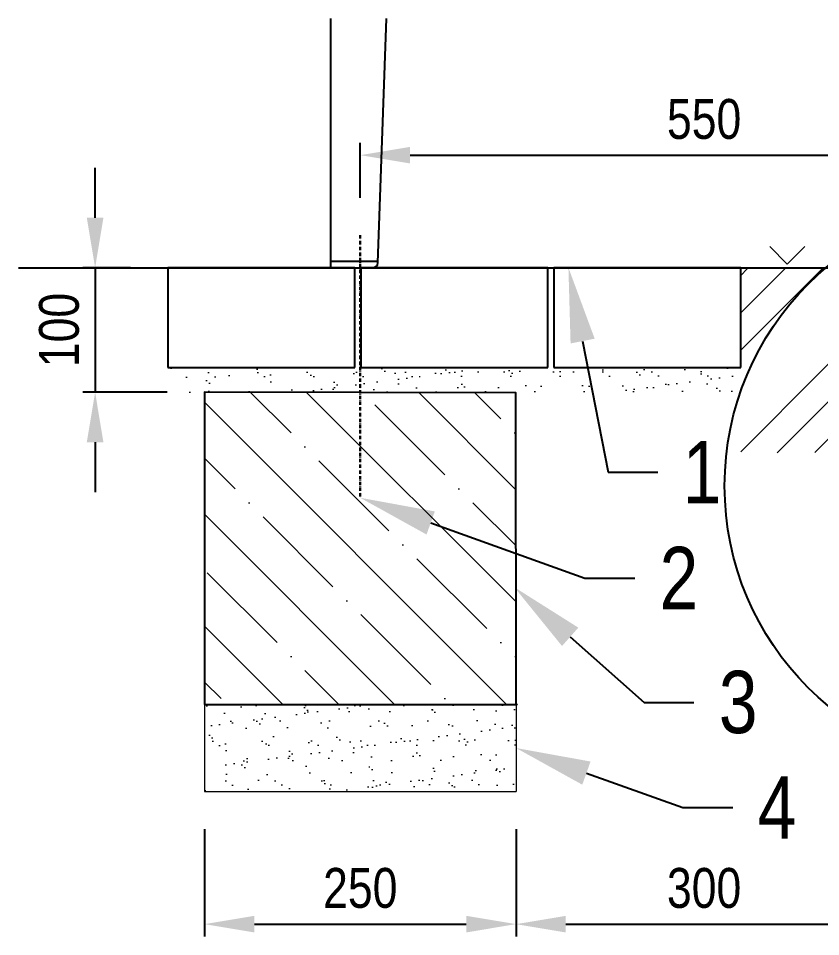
# Model space of a CAD drawing. Header units: millimetres. Extents: x 22162 to 28102, y 3160 to 7360.
# Drawn here: x 24559 to 25203, y 5148 to 5885 of the extents above; entities that cross this region are included whole.
import ezdxf
from ezdxf import colors
from ezdxf.entities.mleader import LeaderData, LeaderLine
from ezdxf.lldxf.tags import DXFTag
from ezdxf.math import Vec2, Vec3

# ---------------------------------------------------------------- set-up
doc = ezdxf.new("R2010")
doc.units = ezdxf.units.MM
doc.header["$LTSCALE"] = 0.3
doc.linetypes.add('DashDot', pattern=[15, 9, -3, 0, -3])
doc.layers.add('SRAFY', color=251, linetype='Continuous', lineweight=13)
doc.styles.add('SEACAD_Arial', font='arial.ttf', dxfattribs={"width": 0.8})
tags = doc.linetypes.add('HIDDEN2', pattern=[4.7625, 3.175, -1.5875]).pattern_tags.tags
tags[6:7] = [DXFTag(74, 4), DXFTag(75, 0), DXFTag(340, '0'), DXFTag(46, 0.0), DXFTag(50, 0.0), DXFTag(44, 0.0), DXFTag(45, 0.0)]
tags[4:5] = [DXFTag(74, 4), DXFTag(75, 0), DXFTag(340, '0'), DXFTag(46, 0.0), DXFTag(50, 0.0), DXFTag(44, 0.0), DXFTag(45, 0.0)]
doc.dimstyles.new('ISO-25', dxfattribs={"dimtxt": 1.6, "dimasz": 2, "dimexe": 0.5, "dimexo": 1.5, "dimtad": 1, "dimdec": 0, "dimtxsty": 'SEACAD_Arial', "dimcen": 2, "dimadec": 0, "dimazin": 0, "dimtfac": 1, "dimtdec": 0, "dimtmove": 0, "dimatfit": 3, "dimfxl": 1, "dimarcsym": 0})

# ---------------------------------------------------------------- blocks, each defined once
blk = doc.blocks.new('*D141')
at = {"color": 0, "lineweight": -2, "transparency": 16777216}
for p, q in [((24833.09, 5740.77), (24833.09, 5785)), ((25385.09, 5740.77), (25385.09, 5785)), ((24873.09, 5775), (25345.09, 5775))]:
    blk.add_line(p, q, dxfattribs=at)
at = {"color": 0, "transparency": 16777216}
for points in [[(24873.09, 5781.67), (24873.09, 5768.34), (24833.09, 5775)], [(25345.09, 5781.67), (25345.09, 5768.34), (25385.09, 5775)]]:
    blk.add_solid(points, dxfattribs=at)
at = {"layer": 'Defpoints', "color": 0, "transparency": 16777216}
for p in [(25385.09, 5775), (24833.09, 5710.77), (25385.09, 5710.77)]:
    blk.add_point(p, dxfattribs=at)
at = {"color": 0, "transparency": 16777216, "insert": (25109.09, 5803.84), "char_height": 32, "attachment_point": 5, "style": 'SEACAD_Arial'}
blk.add_mtext('550', dxfattribs=at)
blk = doc.blocks.new('*D144')
at = {"color": 0, "lineweight": -2, "transparency": 16777216}
for p, q in [((24708.1, 5234.44), (24708.1, 5148.14)), ((24958.09, 5234.44), (24958.09, 5148.14)), ((24748.1, 5158.14), (24918.09, 5158.14))]:
    blk.add_line(p, q, dxfattribs=at)
at = {"color": 0, "transparency": 16777216}
for points in [[(24748.1, 5164.81), (24748.1, 5151.47), (24708.1, 5158.14)], [(24918.09, 5164.81), (24918.09, 5151.47), (24958.09, 5158.14)]]:
    blk.add_solid(points, dxfattribs=at)
at = {"layer": 'Defpoints', "color": 0, "transparency": 16777216}
for p in [(24708.1, 5264.44), (24958.09, 5264.44), (24958.09, 5158.14)]:
    blk.add_point(p, dxfattribs=at)
at = {"color": 0, "transparency": 16777216, "insert": (24833.09, 5186.98), "char_height": 32, "attachment_point": 5, "style": 'SEACAD_Arial'}
blk.add_mtext('250', dxfattribs=at)
blk = doc.blocks.new('*D139')
at = {"color": 0, "lineweight": -2, "transparency": 16777216}
for p, q in [((24958.09, 5234.44), (24958.09, 5148.11)), ((25260.09, 5234.4), (25260.09, 5148.11)), ((24998.09, 5158.11), (25220.09, 5158.11))]:
    blk.add_line(p, q, dxfattribs=at)
at = {"color": 0, "transparency": 16777216}
for points in [[(24998.09, 5164.78), (24998.09, 5151.44), (24958.09, 5158.11)], [(25220.09, 5164.78), (25220.09, 5151.44), (25260.09, 5158.11)]]:
    blk.add_solid(points, dxfattribs=at)
at = {"layer": 'Defpoints', "color": 0, "transparency": 16777216}
for p in [(24958.09, 5264.44), (25260.09, 5264.4), (25260.09, 5158.11)]:
    blk.add_point(p, dxfattribs=at)
at = {"color": 0, "transparency": 16777216, "insert": (25109.09, 5186.96), "char_height": 32, "attachment_point": 5, "style": 'SEACAD_Arial'}
blk.add_mtext('300', dxfattribs=at)
blk = doc.blocks.new('*D146')
at = {"layer": 'Defpoints', "color": 0, "transparency": 16777216}
for p in [(24678.59, 5684.74), (24620.23, 5584.77), (24708.1, 5584.77)]:
    blk.add_point(p, dxfattribs=at)
at = {"layer": 'SRAFY', "color": 0, "lineweight": -2, "transparency": 16777216}
for p, q in [((24620.23, 5724.74), (24620.23, 5764.74)), ((24648.59, 5684.74), (24610.23, 5684.74)), ((24620.23, 5684.74), (24620.23, 5584.77)), ((24678.1, 5584.77), (24610.23, 5584.77)), ((24620.23, 5544.77), (24620.23, 5504.77))]:
    blk.add_line(p, q, dxfattribs=at)
at = {"layer": 'SRAFY', "color": 0, "transparency": 16777216}
for points in [[(24613.56, 5724.74), (24626.89, 5724.74), (24620.23, 5684.74)], [(24613.56, 5544.77), (24626.89, 5544.77), (24620.23, 5584.77)]]:
    blk.add_solid(points, dxfattribs=at)
at = {"layer": 'SRAFY', "color": 0, "transparency": 16777216, "insert": (24591.39, 5634.76), "char_height": 32, "attachment_point": 5, "rotation": 90, "style": 'SEACAD_Arial'}
blk.add_mtext('100', dxfattribs=at)

msp = doc.modelspace()

# ---------------------------------------------------------------- hatches: boundary and pattern name
at = {"layer": 'SRAFY'}
h = msp.add_hatch(dxfattribs=at)
h.set_pattern_fill('TERACO', color=256, scale=20)
h.set_pattern_definition([(45, (17143.144, 370.084), (-28.28427, 28.28427), [20, -20]), (135, (17199.712, 370.084), (-28.28427, -28.28427), [20, -20])])
h.paths.add_polyline_path([(25138.59, 5684.74), (25138.59, 5707.77), (25533.59, 5707.77), (25533.59, 5684.75)])
h = msp.add_hatch(dxfattribs=at)
h.set_pattern_fill('GOST_GROUND', color=256, scale=10)
h.set_pattern_definition([(45, (17143.14, 370.08), (141.4214, -9e-15), [200]), (45, (17173.14, 370.08), (141.4214, -9e-15), [200]), (45, (17203.14, 370.08), (141.4214, -9e-15), [200])])
h.paths.add_polyline_path([(25260.07, 5537.08), (25138.59, 5536.02), (25138.59, 5683.69), (25533.59, 5684.73), (25533.59, 5537.33), (25510.1, 5537.33), (25510.1, 5634.84), (25260.07, 5634.84)])
h = msp.add_hatch(dxfattribs=at)
h.set_pattern_fill('AR-SAND', color=256, scale=0.5)
h.set_pattern_definition([(37.5, (18143.144, 370.084), (-0.800016, 24.47066), [0, -19.304, 0, -21.59, 0, -20.6375]), (7.5, (18143.144, 370.084), (22.47616, 35.84126), [0, -10.414, 0, -17.399, 0, -6.6675]), (327.5, (18127.523, 370.084), (39.54962, 0.07186), [0, -6.35, 0, -22.86, 0, -29.845]), (317.5, (18127.523, 370.084), (38.17782, 11.14647), [0, -3.175, 0, -14.986, 0, -17.145])])
h.paths.add_polyline_path([(24678.59, 5604.74), (24678.59, 5584.79), (24709.12, 5584.74), (24829.09, 5584.58), (24829.09, 5604.74)])
h.paths.add_polyline_path([(25138.59, 5584.4), (25138.59, 5604.74), (24829.09, 5604.74), (24829.09, 5584.58), (24959.09, 5584.4)])
h = msp.add_hatch(dxfattribs=at)
h.set_pattern_fill('ANSI35', color=256, scale=10, angle=90)
h.set_pattern_definition([(135, (18087.13, 74.32), (-44.9013, -44.9013), []), (135, (18087.13, 119.224), (-44.9013, -44.9013), [79.375, -15.875, 0, -15.875])])
h.paths.add_polyline_path([(24708.1, 5584.77), (24708.1, 5334.43), (24958.11, 5334.43), (24958.07, 5584.42)])
h = msp.add_hatch(dxfattribs=at)
h.set_pattern_fill('AR-SAND', color=256, scale=0.5)
h.set_pattern_definition([(37.5, (18107.144, 74.295), (-0.800016, 24.47066), [0, -19.304, 0, -21.59, 0, -20.6375]), (7.5, (18107.144, 74.295), (22.47616, 35.84126), [0, -10.414, 0, -17.399, 0, -6.6675]), (327.5, (18091.523, 74.295), (39.54962, 0.07186), [0, -6.35, 0, -22.86, 0, -29.845]), (317.5, (18091.523, 74.295), (38.17782, 11.14647), [0, -3.175, 0, -14.986, 0, -17.145])])
h.paths.add_polyline_path([(24958.09, 5334.43), (24708.1, 5334.43), (24708.1, 5264.44), (24958.09, 5264.44)])

# ---------------------------------------------------------------- linework, layer by layer
at = {"color": 7, "linetype": 'Continuous'}
for p, q in [((24809.09, 5884.74), (24809.09, 5684.74)), ((24847.22, 5688.6), (24854.07, 5884.74)), ((24828.59, 5684.74), (24678.59, 5684.74)), ((24678.59, 5684.74), (24678.59, 5604.74)), ((24815.82, 5684.74), (24809.09, 5684.74)), ((24823.89, 5684.74), (24815.82, 5684.74)), ((24823.89, 5684.74), (24824.09, 5684.74)), ((24824.09, 5684.74), (24832.09, 5684.74)), ((24828.59, 5604.74), (24828.59, 5684.74)), ((24843.22, 5684.74), (24832.29, 5684.74)), ((24983.59, 5684.74), (24833.59, 5684.74)), ((24833.59, 5684.74), (24833.59, 5604.74)), ((24983.59, 5604.74), (24983.59, 5684.74)), ((25138.59, 5684.74), (24988.59, 5684.74)), ((24988.59, 5684.74), (24988.59, 5604.74)), ((25138.59, 5604.74), (25138.59, 5684.74)), ((24678.59, 5604.74), (24828.59, 5604.74)), ((24833.59, 5604.74), (24983.59, 5604.74)), ((24988.59, 5604.74), (25138.59, 5604.74))]:
    msp.add_line(p, q, dxfattribs=at)
at = {"linetype": 'DashDot', "lineweight": 30}
msp.add_line((24833.09, 5710.77), (24833.09, 5500.11), dxfattribs=at)
at = {"linetype": 'HIDDEN2'}
msp.add_line((24847.26, 5689.74), (24809.26, 5689.74), dxfattribs=at)
msp.add_line((24558.59, 5684.74), (25533.59, 5684.73))
at = {"lineweight": 15}
msp.add_line((24809.09, 5684.74), (24859.09, 5684.74), dxfattribs=at)
msp.add_lwpolyline([(24708.1, 5334.43), (24958.11, 5334.43), (24958.07, 5584.42), (24708.1, 5584.77)], close=True)
msp.add_circle((25354.58, 5509.68), 229.01)
at = {"color": 7, "linetype": 'Continuous'}
msp.add_circle((24959.12, 5334.41), 0.01, dxfattribs=at)
msp.add_arc((24843.22, 5688.74), 4, 270, 358, dxfattribs=at)
at = {"layer": 'SRAFY'}
for p, q in [((24708.1, 5334.43), (24708.1, 5264.44)), ((24958.09, 5334.43), (24958.09, 5264.44)), ((24708.1, 5264.44), (24958.09, 5264.44))]:
    msp.add_line(p, q, dxfattribs=at)

# ---------------------------------------------------------------- dimensions: what is measured, and where the dimension line sits
for base, p1, p2, override, picture, middle in [((25385.09, 5775), (24833.09, 5710.77), (25385.09, 5710.77), {"dimscale": 0, "dimrnd": 10}, '*D141', (25109.09, 5803.84)), ((24958.09, 5158.14), (24708.1, 5264.44), (24958.09, 5264.44), {"dimscale": 0, "dimtix": 0, "dimtofl": 1, "dimtmove": 0, "dimatfit": 3}, '*D144', (24833.09, 5186.98)), ((25260.09, 5158.11), (24958.09, 5264.44), (25260.09, 5264.4), {"dimscale": 0, "dimrnd": 10, "dimtix": 0, "dimtofl": 1, "dimtmove": 0, "dimatfit": 3}, '*D139', (25109.09, 5186.96))]:
    dim = msp.add_linear_dim(base=base, p1=p1, p2=p2, dimstyle='ISO-25', override=override)
    dim.commit()
    dim.dimension.update_dxf_attribs({"geometry": picture, "text_midpoint": middle})
at = {"layer": 'SRAFY', "color": 0}
dim = msp.add_linear_dim(base=(24620.23, 5584.77), p1=(24678.59, 5684.74), p2=(24708.1, 5584.77), angle=90, dimstyle='ISO-25', dxfattribs=at)
dim.commit()
dim.dimension.update_dxf_attribs({"geometry": '*D146', "text_midpoint": (24591.39, 5634.76)})

# ---------------------------------------------------------------- leaders
ml = msp.add_multileader_mtext('Standard')
ml.set_content('1', color=256, style='SEACAD_Arial')
ml.set_leader_properties()
ml.build(insert=Vec2(0, 0))
ml.multileader.update_dxf_attribs({"text_right_attachment_type": 6, "dogleg_length": 2, "arrow_head_size": 60, "scale": 20})
ctx = ml.context
ctx.base_point, ctx.scale, ctx.char_height, ctx.arrow_head_size, ctx.landing_gap_size, ctx.plane_origin = Vec3(25071.96, 5520.67), 20, 50, 60, 20, Vec3(24907.57, 5684.77)
ctx.right_attachment = 6
notes = []
notes.append((ctx, [(0, (1, 1, 0), (25031.96, 5520.67), (1, 0), 40, [(0, [(25000.17, 5684.77)], 0, [])])]))
ctx.mtext.insert, ctx.mtext.flow_direction = Vec3(25091.96, 5545.67), 5
ml = msp.add_multileader_mtext('Standard')
ml.set_content('2', color=256, style='SEACAD_Arial')
ml.set_leader_properties()
ml.build(insert=Vec2(0, 0))
ml.multileader.update_dxf_attribs({"text_right_attachment_type": 6, "dogleg_length": 2, "arrow_head_size": 60, "scale": 20})
ctx = ml.context
ctx.base_point, ctx.scale, ctx.char_height, ctx.arrow_head_size, ctx.landing_gap_size, ctx.plane_origin = Vec3(25053.36, 5435.76), 20, 50, 60, 20, Vec3(24828.07, 5500.13)
ctx.right_attachment = 6
notes.append((ctx, [(0, (1, 1, 0), (25013.36, 5435.76), (1, 0), 40, [(0, [(24833.09, 5500.13)], 0, [])])]))
ctx.mtext.insert, ctx.mtext.flow_direction = Vec3(25073.36, 5460.76), 5
ml = msp.add_multileader_mtext('Standard')
ml.set_content('3', color=256, style='SEACAD_Arial')
ml.set_leader_properties()
ml.build(insert=Vec2(0, 0))
ml.multileader.update_dxf_attribs({"text_right_attachment_type": 6, "dogleg_length": 2, "arrow_head_size": 60, "scale": 20})
ctx = ml.context
ctx.base_point, ctx.scale, ctx.char_height, ctx.arrow_head_size, ctx.landing_gap_size, ctx.plane_origin = Vec3(25100.93, 5335.92), 20, 50, 60, 20, Vec3(24827.04, 5287.29)
ctx.right_attachment = 6
notes.append((ctx, [(0, (1, 1, 0), (25060.93, 5335.92), (1, 0), 40, [(0, [(24956.71, 5428.45)], 0, [])])]))
ctx.mtext.insert, ctx.mtext.flow_direction = Vec3(25120.93, 5361.36), 5
ml = msp.add_multileader_mtext('Standard')
ml.set_content('4', color=256, style='SEACAD_Arial')
ml.set_leader_properties()
ml.build(insert=Vec2(0, 0))
ml.multileader.update_dxf_attribs({"text_right_attachment_type": 6, "dogleg_length": 2, "arrow_head_size": 60, "scale": 20})
ctx = ml.context
ctx.base_point, ctx.scale, ctx.char_height, ctx.arrow_head_size, ctx.landing_gap_size, ctx.plane_origin = Vec3(25132.07, 5251.66), 20, 50, 60, 20, Vec3(24747.95, 5340.54)
ctx.right_attachment = 6
notes.append((ctx, [(0, (1, 1, 0), (25092.07, 5251.66), (1, 0), 40, [(0, [(24958.09, 5299.44)], 0, [])])]))
ctx.mtext.insert, ctx.mtext.flow_direction = Vec3(25152.07, 5276.66), 5
for ctx, leaders in notes:
    for number, flags, end, landing, length, lines in leaders:
        leader = LeaderData()
        leader.index, (leader.has_last_leader_line, leader.has_dogleg_vector, leader.attachment_direction) = number, flags
        leader.last_leader_point, leader.dogleg_vector, leader.dogleg_length = Vec3(end), Vec3(landing), length
        for number, points, colour, breaks in lines:
            line = LeaderLine()
            line.index, line.vertices, line.color, line.breaks = number, Vec3.list(points), colors.encode_raw_color(colour), breaks
            leader.lines.append(line)
        ctx.leaders.append(leader)

doc.saveas('drawing.dxf')
